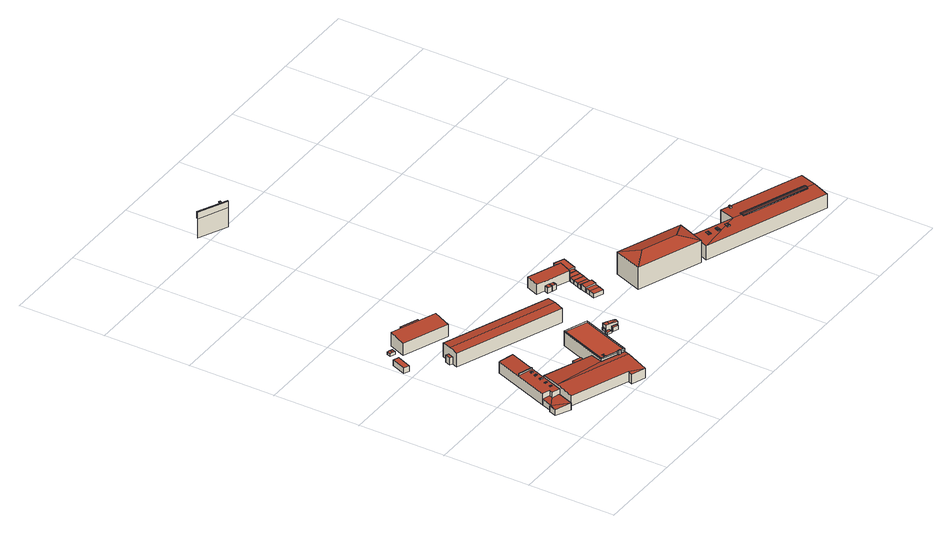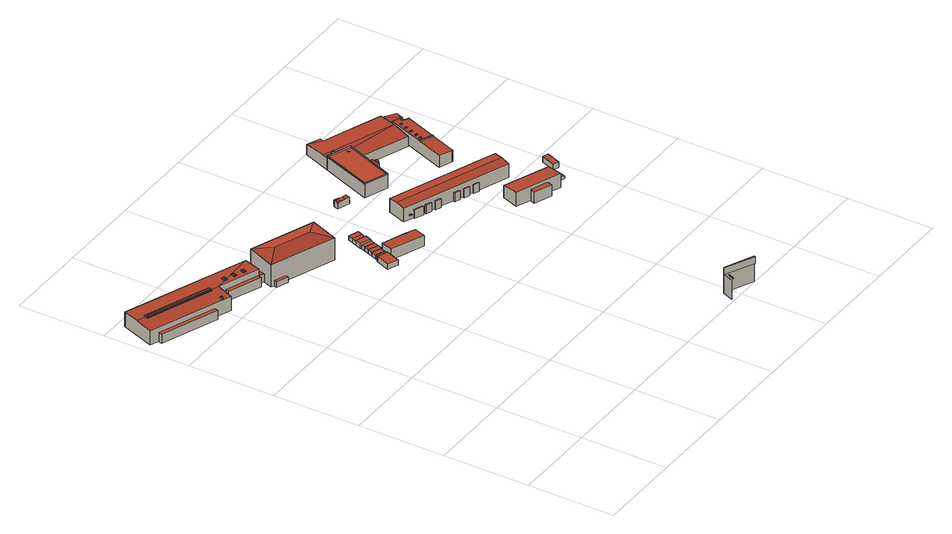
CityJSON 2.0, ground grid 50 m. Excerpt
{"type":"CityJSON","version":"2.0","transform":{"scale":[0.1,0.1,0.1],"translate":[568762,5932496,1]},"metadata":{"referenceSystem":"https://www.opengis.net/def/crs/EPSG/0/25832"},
"CityObjects":{
"building1":{"type":"Building","attributes":{"Grundfläche 2D":"417.461844","Grundhöhe NN":"1.826"},"children":["building1-1","building1-2","building1-3","building1-4","building1-5","building1-6"],"geometry":[{"type":"Solid","lod":"3","boundaries":[[[[0,1,2,3,4,5,6,7,8,9,10,11]],[[12,13,14,15]],[[16,14,13]],[[17,13,12,18]],[[16,13,19]],[[9,8,7,6,20,21]],[[10,9,21,22]],[[11,10,22,23]],[[0,11,23,24]],[[2,1,0,24,25]],[[4,3,2,25,26,17,18]],[[4,18,12,5]],[[27,20,6,5,12,15]],[[15,14,28,27]],[[13,17,26,29]],[[19,13,29,30]],[[16,19,30,31]],[[14,16,31,28]],[[21,20,27,28,31,30,29,26,25,24,23,22]]]],"semantics":{"surfaces":[{"type":"RoofSurface"},{"type":"WallSurface"},{"type":"GroundSurface"}],"values":[[0,0,0,0,0,1,1,1,1,1,1,1,1,1,1,1,1,1,2]]}}]},
"building1-1":{"type":"BuildingInstallation","parents":["building1"],"geometry":[{"type":"MultiSurface","lod":"3","boundaries":[[[32,33,34,35]],[[33,36,37,38,34]],[[39,40,38,37]],[[40,41,35,34,38]],[[42,43,44,37,36,33]],[[44,45,46,40,39,37]],[[46,47,48,35,41,40]],[[42,33,32,35,48,49]]],"semantics":{"surfaces":[{"type":"RoofSurface"},{"type":"WallSurface"}],"values":[0,0,0,0,1,1,1,1]}}]},
"building1-2":{"type":"BuildingInstallation","parents":["building1"],"geometry":[{"type":"MultiSurface","lod":"3","boundaries":[[[50,51,52,53]],[[51,54,55,56,57,52]],[[58,59,57,56]],[[59,60,61,53,52,57]],[[62,63,64,59,58,56]],[[65,66,67,62,56,55,54,51]],[[68,69,53,61,60,59,64,70]],[[69,71,65,51,50,53]]],"semantics":{"surfaces":[{"type":"RoofSurface"},{"type":"WallSurface"}],"values":[0,0,0,0,1,1,1,1]}}]},
"building1-3":{"type":"BuildingInstallation","parents":["building1"],"geometry":[{"type":"MultiSurface","lod":"3","boundaries":[[[72,73,74,75,76,77]],[[78,72,77,79]],[[80,81,76,75]],[[81,82,83,79,77,76]],[[84,85,75,74,73,72,86,87]],[[88,81,80,75,85,89]],[[90,91,79,83,82,81,88,92]],[[86,72,78,79,91,93]]],"semantics":{"surfaces":[{"type":"RoofSurface"},{"type":"WallSurface"}],"values":[0,0,0,0,1,1,1,1]}}]},
"building1-4":{"type":"BuildingInstallation","parents":["building1"],"geometry":[{"type":"MultiSurface","lod":"3","boundaries":[[[94,95,96,97]],[[8,98,97,96]],[[94,97,98,99]],[[99,7,95,94]],[[96,95,7,8]]],"semantics":{"surfaces":[{"type":"RoofSurface"},{"type":"WallSurface"}],"values":[0,1,1,1,1]}}]},
"building1-5":{"type":"BuildingInstallation","parents":["building1"],"geometry":[{"type":"MultiSurface","lod":"3","boundaries":[[[100,101,102]],[[100,103,104,105,101]],[[106,107,105,104]],[[107,102,101,105]],[[108,109,110,104,103,100]],[[110,111,112,107,106,104]],[[112,113,102,107]],[[113,108,100,102]]],"semantics":{"surfaces":[{"type":"RoofSurface"},{"type":"WallSurface"}],"values":[0,0,0,0,1,1,1,1]}}]},
"building1-6":{"type":"BuildingInstallation","parents":["building1"],"geometry":[{"type":"MultiSurface","lod":"3","boundaries":[[[114,115,116,117]],[[118,114,117,119]],[[120,121,116,115]],[[121,119,117,116]],[[122,123,115,114]],[[123,124,125,121,120,115]],[[125,126,119,121]],[[126,127,122,114,118,119]]],"semantics":{"surfaces":[{"type":"RoofSurface"},{"type":"WallSurface"}],"values":[0,0,0,0,1,1,1,1]}}]},
"building2":{"type":"Building","attributes":{"Grundfläche 2D":"31.299963","Grundhöhe NN":"2.134"},"geometry":[{"type":"Solid","lod":"3","boundaries":[[[[128,129,130,131]],[[132,133,131,130]],[[133,134,128,131]],[[134,135,129,128]],[[135,132,130,129]],[[135,134,133,132]]]],"semantics":{"surfaces":[{"type":"RoofSurface"},{"type":"WallSurface"},{"type":"GroundSurface"}],"values":[[0,1,1,1,1,2]]}}]},
"building3":{"type":"Building","attributes":{"Grundfläche 2D":"7.588478","Grundhöhe NN":"2.094"},"geometry":[{"type":"Solid","lod":"3","boundaries":[[[[136,137,138,139]],[[140,137,136,141]],[[139,138,142,143]],[[141,136,139,143,144]],[[140,141,144,145]],[[142,138,137,140,145]],[[143,142,145,144]]]],"semantics":{"surfaces":[{"type":"RoofSurface"},{"type":"WallSurface"},{"type":"GroundSurface"}],"values":[[0,0,1,1,1,1,2]]}}]},
"building4":{"type":"Building","attributes":{"Grundfläche 2D":"913.310898","Grundhöhe NN":"2.332"},"children":["building4-1"],"geometry":[{"type":"Solid","lod":"3","boundaries":[[[[146,147,148,149,150,151]],[[149,152,153,150]],[[151,150,154,155,156]],[[157,156,155]],[[149,148,147,146,158,159]],[[152,149,159,160]],[[153,152,160,161]],[[154,150,153,161,162]],[[155,154,162,163]],[[157,155,163,164]],[[156,157,164,165]],[[158,146,151,156,165]],[[160,159,158,165,164,163,162,161]]]],"semantics":{"surfaces":[{"type":"RoofSurface"},{"type":"WallSurface"},{"type":"GroundSurface"}],"values":[[0,0,0,0,1,1,1,1,1,1,1,1,2]]}}]},
"building4-1":{"type":"BuildingInstallation","parents":["building4"],"geometry":[{"type":"MultiSurface","lod":"3","boundaries":[[[166,167,168,169]],[[148,170,169,168]],[[166,169,170,171]],[[171,147,167,166]],[[168,167,147,148]]],"semantics":{"surfaces":[{"type":"RoofSurface"},{"type":"WallSurface"}],"values":[0,1,1,1,1]}}]},
"building5":{"type":"Building","attributes":{"Grundfläche 2D":"3.577205","Grundhöhe NN":"2.332"},"geometry":[{"type":"Solid","lod":"3","boundaries":[[[[172,173,174,175]],[[176,172,175,177]],[[177,175,174,178,179]],[[176,177,179,180]],[[173,172,176,180,181]],[[174,173,181,178]],[[179,178,181,180]]]],"semantics":{"surfaces":[{"type":"RoofSurface"},{"type":"WallSurface"},{"type":"GroundSurface"}],"values":[[0,0,1,1,1,1,2]]}}]},
"building6":{"type":"Building","attributes":{"Grundfläche 2D":"317.035151","Grundhöhe NN":"1.869"},"geometry":[{"type":"Solid","lod":"3","boundaries":[[[[182,183,184,185]],[[186,187,188,189]],[[182,185,190,191]],[[183,182,191,192]],[[184,183,192,193]],[[188,194,190,185,184,193,195,189]],[[186,189,195,196]],[[187,186,196,197]],[[188,187,197,194]],[[197,196,195,193,192,191,190,194]]]],"semantics":{"surfaces":[{"type":"RoofSurface"},{"type":"WallSurface"},{"type":"GroundSurface"}],"values":[[0,0,1,1,1,1,1,1,1,2]]}}]},
"building7":{"type":"Building","attributes":{"Grundfläche 2D":"28.686913","Grundhöhe NN":"2.332"},"geometry":[{"type":"Solid","lod":"3","boundaries":[[[[198,199,200,201]],[[202,203,201,200]],[[203,204,198,201]],[[204,205,199,198]],[[205,202,200,199]],[[205,204,203,202]]]],"semantics":{"surfaces":[{"type":"RoofSurface"},{"type":"WallSurface"},{"type":"GroundSurface"}],"values":[[0,1,1,1,1,2]]}}]},
"building8":{"type":"Building","attributes":{"Grundfläche 2D":"449.556722","Grundhöhe NN":"2.085"},"children":["building8-1","building8-2","building8-3"],"geometry":[{"type":"Solid","lod":"3","boundaries":[[[[206,207,208,209,210]],[[206,210,211,212]],[[207,206,212,213]],[[208,207,213,214]],[[210,209,208,214,215,211]],[[215,214,213,212,211]]]],"semantics":{"surfaces":[{"type":"RoofSurface"},{"type":"WallSurface"},{"type":"GroundSurface"}],"values":[[0,1,1,1,1,2]]}}]},
"building8-1":{"type":"BuildingInstallation","parents":["building8"],"geometry":[{"type":"MultiSurface","lod":"3","boundaries":[[[216,217,218,219,220,221]],[[218,217,222,223]],[[223,224,219,218]],[[210,206,221,220]],[[206,207,216,221]]],"semantics":{"surfaces":[{"type":"RoofSurface"},{"type":"WallSurface"}],"values":[0,1,1,1,1]}}]},
"building8-2":{"type":"BuildingInstallation","parents":["building8"],"geometry":[{"type":"MultiSurface","lod":"3","boundaries":[[[220,219,225,217,216,226]],[[224,227,225,219]],[[227,222,217,225]],[[207,208,226,216]],[[208,209,210,220,226]]],"semantics":{"surfaces":[{"type":"RoofSurface"},{"type":"WallSurface"}],"values":[0,1,1,1,1]}}]},
"building8-3":{"type":"BuildingInstallation","parents":["building8"],"geometry":[{"type":"MultiSurface","lod":"3","boundaries":[[[228,229,230,231,232]],[[232,231,233]],[[234,230,229]],[[235,236,231,230,234]],[[237,233,236]],[[233,231,236]],[[237,232,233]],[[235,237,236,235,234]],[[232,229,228]]],"semantics":{"surfaces":[{"type":"RoofSurface"},{"type":"WallSurface"}],"values":[0,0,0,0,0,0,1,1,1]}}]},
"building9":{"type":"Building","attributes":{"Grundfläche 2D":"780.859775","Grundhöhe NN":"1.827"},"children":["building9-1"],"geometry":[{"type":"Solid","lod":"3","boundaries":[[[[238,239,240,241]],[[242,243,244,245]],[[246,247,248,249]],[[250,251,252,253]],[[254,255,256,257]],[[258,259,260,261,262]],[[263,264,265,266,261,260]],[[267,268,269,270]],[[271,272,273,274]],[[253,252,275,276,274,273,277,278,245,244,279,280,241,240,281,282,257,256,283,284,249,248,285,286,259,258,262,287,288]],[[270,289,290,291,265,264,263,260,259,286,292,267]],[[266,265,291,293]],[[287,262,261,266,293]],[[238,241,280,294]],[[239,238,294,295]],[[240,239,295,281]],[[242,245,278,296]],[[243,242,296,297]],[[244,243,297,279]],[[246,249,284,298]],[[247,246,298,299]],[[248,247,299,285]],[[250,253,288,300]],[[251,250,300,301]],[[252,251,301,275]],[[282,302,254,257]],[[255,254,302,303]],[[303,283,256,255]],[[268,267,292,304]],[[269,268,304,305]],[[270,269,305,289]],[[276,306,271,274]],[[272,271,306,307]],[[307,277,273,272]],[[293,291,290,289,305,304,292,286,285,299,298,284,283,303,302,282,281,295,294,280,279,297,296,278,277,307,306,276,275,301,300,288,287]]]],"semantics":{"surfaces":[{"type":"RoofSurface"},{"type":"WallSurface"},{"type":"GroundSurface"}],"values":[[0,0,0,0,0,0,0,0,0,1,1,1,1,1,1,1,1,1,1,1,1,1,1,1,1,1,1,1,1,1,1,1,1,1,2]]}}]},
"building9-1":{"type":"BuildingInstallation","parents":["building9"],"geometry":[{"type":"MultiSurface","lod":"3","boundaries":[[[308,309,310,311]],[[310,312,313,311]],[[308,311,313,314]],[[309,308,314,315]],[[315,312,310,309]],[[314,313,312,315]]],"semantics":{"surfaces":[{"type":"RoofSurface"},{"type":"WallSurface"},{"type":"OuterCeilingSurface"}],"values":[0,1,1,1,1,2]}}]},
"building10":{"type":"Building","attributes":{"Grundfläche 2D":"4.751937","Grundhöhe NN":"2.018"},"geometry":[{"type":"Solid","lod":"3","boundaries":[[[[316,317,318,319]],[[320,321,319,318]],[[321,322,316,319]],[[322,323,317,316]],[[323,320,318,317]],[[323,322,321,320]]]],"semantics":{"surfaces":[{"type":"RoofSurface"},{"type":"WallSurface"},{"type":"GroundSurface"}],"values":[[0,1,1,1,1,2]]}}]},
"building11":{"type":"Building","attributes":{"Grundfläche 2D":"4.351533","Grundhöhe NN":"2.018"},"geometry":[{"type":"Solid","lod":"3","boundaries":[[[[324,325,326,327]],[[328,329,327,326]],[[329,330,324,327]],[[330,331,325,324]],[[331,328,326,325]],[[331,330,329,328]]]],"semantics":{"surfaces":[{"type":"RoofSurface"},{"type":"WallSurface"},{"type":"GroundSurface"}],"values":[[0,1,1,1,1,2]]}}]},
"building12":{"type":"Building","attributes":{"Grundfläche 2D":"19.519136","Grundhöhe NN":"2.018"},"geometry":[{"type":"Solid","lod":"3","boundaries":[[[[332,333,334,335]],[[336,337,338]],[[336,339,340,337]],[[341,340,339]],[[337,340,342,343,344]],[[335,334,345,346]],[[332,335,346,347]],[[333,332,347,348]],[[341,339,336,338,349,350]],[[342,340,341,350,351]],[[333,348,352,344,343,342,351,345,334]],[[338,337,344,352,349]],[[351,350,349,352,348,347,346,345]]]],"semantics":{"surfaces":[{"type":"RoofSurface"},{"type":"WallSurface"},{"type":"GroundSurface"}],"values":[[0,0,0,0,0,1,1,1,1,1,1,1,2]]}}]},
"building13":{"type":"Building","attributes":{"Grundfläche 2D":"6708.178450","Grundhöhe NN":"6.160"},"geometry":[{"type":"MultiSurface","lod":"3","boundaries":[[[353,354,355,356,357]],[[358,359,360,361,362]],[[353,357,363,364]],[[360,355,354,365,361]],[[353,366,362,361,365,354]],[[367,368,369,362,366,353,364,370]],[[371,372,373,374]]],"semantics":{"surfaces":[{"type":"WallSurface"},{"type":"RoofSurface"}],"values":[0,0,0,1,0,0,0]}}]},
"building14":{"type":"Building","attributes":{"Grundfläche 2D":"60.599899","Grundhöhe NN":"1.862"},"geometry":[{"type":"Solid","lod":"3","boundaries":[[[[375,376,377,378]],[[379,380,381,382,383]],[[378,377,384,385]],[[375,378,386,387]],[[376,375,387,388]],[[377,376,388,389]],[[381,380,390,391]],[[383,382,381,391,392,385,384]],[[383,384,393,394,379]],[[380,379,394,390]],[[378,385,392,386]],[[384,377,389,393]],[[389,388,387,386,392,391,390,394,393]]]],"semantics":{"surfaces":[{"type":"RoofSurface"},{"type":"WallSurface"},{"type":"GroundSurface"}],"values":[[0,0,0,1,1,1,1,1,1,1,1,1,2]]}}]},
"building15":{"type":"Building","attributes":{"Grundfläche 2D":"168.777868","Grundhöhe NN":"1.998"},"children":["building15-1","building15-2","building15-3"],"geometry":[{"type":"Solid","lod":"3","boundaries":[[[[395,396,397,398,399,400,401,402,403,404,405,406]],[[407,408,409,410,411,412,413,414]],[[405,404,415,416]],[[395,406,405,416,417]],[[396,395,417,418]],[[398,397,396,418,419]],[[399,398,419,420]],[[407,414,421,422]],[[408,407,422,423]],[[402,401,400,399,420,424,411,410,409,408,423,415,404,403]],[[412,411,424,425]],[[414,413,412,425,421]],[[415,423,422,421,425,424,420,419,418,417,416]]]],"semantics":{"surfaces":[{"type":"RoofSurface"},{"type":"WallSurface"},{"type":"GroundSurface"}],"values":[[0,0,1,1,1,1,1,1,1,1,1,1,2]]}}]},
"building15-1":{"type":"BuildingInstallation","parents":["building15"],"geometry":[{"type":"MultiSurface","lod":"3","boundaries":[[[426,427,428,429]],[[429,428,395,396]],[[426,429,396,401]],[[427,426,401,402]],[[428,427,402,395]]],"semantics":{"surfaces":[{"type":"RoofSurface"},{"type":"WallSurface"}],"values":[0,1,1,1,1]}}]},
"building15-2":{"type":"BuildingInstallation","parents":["building15"],"geometry":[{"type":"MultiSurface","lod":"3","boundaries":[[[430,431,432,433]],[[433,432,404,405]],[[430,433,405,406]],[[431,430,406,403]],[[432,431,403,404]]],"semantics":{"surfaces":[{"type":"RoofSurface"},{"type":"WallSurface"}],"values":[0,1,1,1,1]}}]},
"building15-3":{"type":"BuildingInstallation","parents":["building15"],"geometry":[{"type":"MultiSurface","lod":"3","boundaries":[[[434,435,436,437]],[[399,400,435,434]],[[397,398,437,436]],[[398,399,434,437]],[[436,435,400,397]]],"semantics":{"surfaces":[{"type":"RoofSurface"},{"type":"WallSurface"}],"values":[0,1,1,1,1]}}]},
"building16":{"type":"Building","attributes":{"Grundfläche 2D":"17.215883","Grundhöhe NN":"1.969"},"geometry":[{"type":"Solid","lod":"3","boundaries":[[[[438,439,440,441,442]],[[443,444,440,439]],[[444,445,441,440]],[[445,446,442,441]],[[442,446,447,443,439,438]],[[445,444,443,447,446]]]],"semantics":{"surfaces":[{"type":"RoofSurface"},{"type":"WallSurface"},{"type":"GroundSurface"}],"values":[[0,1,1,1,1,2]]}}]},
"building17":{"type":"Building","attributes":{"Grundfläche 2D":"18.495585","Grundhöhe NN":"1.992"},"geometry":[{"type":"Solid","lod":"3","boundaries":[[[[448,441,440,449]],[[444,450,449,440]],[[450,451,448,449]],[[451,445,441,448]],[[445,444,440,441]],[[445,451,450,444]]]],"semantics":{"surfaces":[{"type":"RoofSurface"},{"type":"WallSurface"},{"type":"GroundSurface"}],"values":[[0,1,1,1,1,2]]}}]},
"building18":{"type":"Building","attributes":{"Grundfläche 2D":"18.490944","Grundhöhe NN":"1.988"},"geometry":[{"type":"Solid","lod":"3","boundaries":[[[[452,448,449,453]],[[450,454,453,449]],[[454,455,452,453]],[[455,451,448,452]],[[451,450,449,448]],[[451,455,454,450]]]],"semantics":{"surfaces":[{"type":"RoofSurface"},{"type":"WallSurface"},{"type":"GroundSurface"}],"values":[[0,1,1,1,1,2]]}}]},
"building19":{"type":"Building","attributes":{"Grundfläche 2D":"17.793803","Grundhöhe NN":"1.989"},"geometry":[{"type":"Solid","lod":"3","boundaries":[[[[456,457,458,459,452,453]],[[460,425,458,457]],[[425,424,459,458]],[[424,455,452,459]],[[455,454,453,452]],[[454,461,456,453]],[[461,460,457,456]],[[454,455,424,425,460,461]]]],"semantics":{"surfaces":[{"type":"RoofSurface"},{"type":"WallSurface"},{"type":"GroundSurface"}],"values":[[0,1,1,1,1,1,1,2]]}}]},
"building20":{"type":"Building","attributes":{"Grundfläche 2D":"68.575302","Grundhöhe NN":"1.987"},"geometry":[{"type":"Solid","lod":"3","boundaries":[[[[462,463,464,465]],[[466,457,456,467]],[[468,463,462,466,467,469]],[[464,463,468,470]],[[465,464,470,471]],[[462,465,471,472,466]],[[467,456,461,469]],[[457,466,472,460]],[[456,457,460,461]],[[468,469,461,460,472,471,470]]]],"semantics":{"surfaces":[{"type":"RoofSurface"},{"type":"WallSurface"},{"type":"GroundSurface"}],"values":[[0,0,1,1,1,1,1,1,1,2]]}}]},
"building21":{"type":"Building","attributes":{"Grundfläche 2D":"726.399603","Grundhöhe NN":"1.785"},"geometry":[{"type":"Solid","lod":"3","boundaries":[[[[473,474,475]],[[476,475,474,477]],[[473,478,477,474]],[[476,477,478]],[[479,480,481,482]],[[483,484,485,486]],[[473,475,487,488]],[[478,473,488,489]],[[486,490,491,476,478,489,492,483]],[[480,493,487,475,476,491,494,481]],[[482,481,494,495]],[[479,482,495,496]],[[480,479,496,493]],[[486,485,497,490]],[[484,483,492,498]],[[485,484,498,497]],[[491,490,497,498,492,489,488,487,493,496,495,494]]]],"semantics":{"surfaces":[{"type":"RoofSurface"},{"type":"WallSurface"},{"type":"GroundSurface"}],"values":[[0,0,0,0,0,0,1,1,1,1,1,1,1,1,1,1,2]]}}]},
"building22":{"type":"Building","attributes":{"Grundfläche 2D":"1462.001551","Grundhöhe NN":"1.667"},"children":["building22-1","building22-2","building22-3","building22-4"],"geometry":[{"type":"Solid","lod":"3","boundaries":[[[[499,500,501,502]],[[500,503,504,501]],[[503,505,506,504]],[[507,508,509,510,506,505]],[[508,511,512,509]],[[511,513,514,512]],[[513,515,516,514]],[[515,517,518,516]],[[519,520,521,522,523,524]],[[525,526,527,528,529,530,531,532,533,534,519,524,523,522,535,536]],[[537,519,534,538,539,540,541,542,543,525,536,544,545]],[[546,547,548,549]],[[550,551,552,553]],[[540,539,538,534,507,505,503,500,499]],[[534,533,532,531,530,517,515,513,511,508,507]],[[530,529,528,518,517]],[[528,527,526,525,543,542,502,501,504,506,510,509,512,514,516,518]],[[540,499,502,542,541]],[[522,521,554,555]],[[535,522,555,556]],[[544,536,535,556,557]],[[551,558,559,537,545,544,557,560,552]],[[519,537,559,561]],[[548,562,554,521,520,519,561,563,549]],[[546,549,563,564]],[[547,546,564,565]],[[548,547,565,562]],[[553,552,560,566]],[[550,553,566,567]],[[551,550,567,558]],[[562,565,564,563,561,559,558,567,566,560,557,556,555,554]]]],"semantics":{"surfaces":[{"type":"RoofSurface"},{"type":"WallSurface"},{"type":"GroundSurface"}],"values":[[0,0,0,0,0,0,0,0,0,0,0,0,0,1,1,1,1,1,1,1,1,1,1,1,1,1,1,1,1,1,2]]}}]},
"building22-1":{"type":"BuildingInstallation","parents":["building22"],"geometry":[{"type":"MultiSurface","lod":"3","boundaries":[[[568,569,570,571,572]],[[572,571,573]],[[574,570,569]],[[575,573,571,570,574]],[[572,576,523,577,569,568]],[[577,578,574,569]],[[574,578,524,579,573,575]],[[579,576,572,573]]],"semantics":{"surfaces":[{"type":"RoofSurface"},{"type":"WallSurface"}],"values":[0,0,0,0,1,1,1,1]}}]},
"building22-2":{"type":"BuildingInstallation","parents":["building22"],"geometry":[{"type":"MultiSurface","lod":"3","boundaries":[[[580,581,582,583]],[[580,583,584]],[[585,582,581]],[[584,583,582,585]],[[581,580,586,587]],[[587,588,585,581]],[[584,585,588,589]],[[589,586,580,584]]],"semantics":{"surfaces":[{"type":"RoofSurface"},{"type":"WallSurface"}],"values":[0,0,0,0,1,1,1,1]}}]},
"building22-3":{"type":"BuildingInstallation","parents":["building22"],"geometry":[{"type":"MultiSurface","lod":"3","boundaries":[[[590,591,592,593]],[[593,592,594,595]],[[595,596,590,593]],[[591,590,596,597]],[[597,594,592,591]]],"semantics":{"surfaces":[{"type":"RoofSurface"},{"type":"WallSurface"}],"values":[0,1,1,1,1]}}]},
"building22-4":{"type":"BuildingInstallation","parents":["building22"],"geometry":[{"type":"MultiSurface","lod":"3","boundaries":[[[598,599,600,601]],[[598,601,602]],[[603,600,599]],[[602,601,600,603]],[[599,598,604,605]],[[605,606,603,599]],[[602,603,606,607]],[[607,604,598,602]]],"semantics":{"surfaces":[{"type":"RoofSurface"},{"type":"WallSurface"}],"values":[0,0,0,0,1,1,1,1]}}]}
},
"vertices":[
[267,655,74],[212,508,74],[142,321,74],[143,320,75],[182,305,78],[173,283,78],[215,267,81],[294,477,81],[295,480,81],[350,626,81],[275,654,75],[274,652,75],[173,283,46],[119,256,42],[179,177,50],[214,268,50],[96,218,40],[143,320,42],[182,305,46],[111,259,40],[215,267,8],[350,626,8],[275,654,8],[274,652,8],[267,655,8],[142,321,8],[143,320,8],[214,268,8],[179,177,8],[119,256,8],[111,259,8],[96,218,8],
[263,431,83],[264,435,83],[260,432,83],[261,426,83],[261,436,83],[252,439,83],[254,434,83],[251,435,83],[249,431,83],[258,427,83],[264,435,80],[261,436,80],[252,439,79],[251,435,79],[249,431,79],[258,427,80],[261,426,80],[263,431,80],
[248,392,83],[250,396,83],[245,393,83],[247,387,83],[247,397,83],[241,400,83],[238,401,83],[240,395,83],[236,396,83],[235,392,83],[238,391,83],[243,389,83],[238,401,79],[236,396,79],[235,392,79],[250,396,80],[247,397,80],[241,400,80],[243,389,80],[247,387,80],[238,391,80],[248,392,80],
[276,467,83],[273,468,83],[267,470,83],[264,471,83],[265,466,83],[271,464,83],[274,462,83],[272,458,83],[262,467,83],[261,462,83],[264,461,83],[269,459,83],[267,470,79],[264,471,79],[276,467,80],[273,468,80],[261,462,79],[262,467,79],[269,459,80],[272,458,80],[264,461,79],[274,462,80],
[216,506,84],[294,477,87],[295,480,87],[218,509,84],[218,509,75],[216,506,75],
[222,321,82],[218,317,83],[219,312,82],[214,324,82],[211,325,82],[212,319,83],[209,320,82],[207,316,82],[222,321,80],[214,324,80],[211,325,79],[209,320,79],[207,316,79],[219,312,80],
[235,358,82],[223,362,82],[225,356,83],[230,354,83],[234,353,82],[232,349,82],[222,357,82],[220,353,82],[235,358,80],[223,362,79],[222,357,79],[220,353,79],[232,349,80],[234,353,80],
[37,1040,44],[71,1123,44],[38,1136,44],[5,1053,44],[38,1136,11],[5,1053,11],[37,1040,11],[71,1123,11],
[112,1185,30],[120,1206,30],[105,1212,27],[97,1190,27],[136,1201,27],[128,1179,27],[105,1212,11],[97,1190,11],[128,1179,11],[136,1201,11],
[669,168,80],[641,179,80],[627,184,80],[533,220,80],[240,293,84],[657,136,84],[561,295,74],[282,402,74],[201,190,74],[538,62,74],[608,8,71],[528,38,71],[669,168,13],[533,220,13],[561,295,13],[282,402,13],[201,190,13],[538,62,13],[528,38,13],[608,8,13],
[638,172,106],[641,179,106],[627,184,106],[625,177,106],[625,177,81],[638,172,81],
[499,343,31],[502,352,26],[485,357,26],[482,348,31],[496,332,26],[479,338,26],[485,357,13],[479,338,13],[496,332,13],[502,352,13],
[144,1142,81],[405,1042,81],[441,1137,93],[180,1237,93],[369,1197,75],[267,1236,75],[256,1208,75],[358,1169,75],[180,1237,9],[144,1142,9],[405,1042,9],[441,1137,9],[256,1208,9],[358,1169,9],[369,1197,9],[267,1236,9],
[549,310,35],[566,363,35],[517,379,35],[500,326,35],[517,379,13],[500,326,13],[549,310,13],[566,363,13],
[669,168,91],[779,456,91],[642,508,91],[561,294,91],[533,220,91],[533,220,11],[669,168,11],[779,456,11],[642,508,11],[561,294,11],
[779,456,98],[776,455,98],[668,171,98],[536,222,98],[533,220,98],[669,168,98],[776,455,91],[668,171,91],[536,222,91],
[644,505,98],[642,508,98],[644,505,91],
[566,231,91],[564,226,91],[571,229,92],[573,235,92],[569,240,91],[574,239,91],[574,223,91],[576,227,91],[578,233,91],[580,237,91],
[567,853,60],[534,865,60],[531,857,60],[564,844,60],[677,811,60],[645,823,60],[642,814,60],[674,802,60],[455,896,60],[422,908,60],[419,899,60],[452,887,60],[799,764,60],[748,784,60],[745,775,60],[796,756,60],[511,874,60],[479,886,60],[475,878,60],[508,866,60],[564,844,90],[240,968,90],[219,912,96],[835,680,96],[855,733,90],[212,894,94],[199,862,90],[199,861,90],[814,626,90],[223,925,50],[207,931,50],[195,900,50],[212,894,50],[733,789,60],[701,802,60],[697,793,60],[730,781,60],[745,775,8],[730,781,8],[697,793,8],[674,802,8],[642,814,8],[564,844,8],[531,857,8],[508,866,8],[475,878,8],[452,887,8],[419,899,8],[240,968,8],[855,733,8],[796,756,8],[212,894,8],[199,862,8],[199,861,8],[223,925,8],[814,626,8],[567,853,8],[534,865,8],[677,811,8],[645,823,8],[455,896,8],[422,908,8],[799,764,8],[748,784,8],[511,874,8],[479,886,8],[207,931,8],[195,900,8],[733,789,8],[701,802,8],
[827,754,40],[813,759,40],[810,750,40],[824,745,40],[810,750,38],[824,745,38],[827,754,38],[813,759,38],
[862,366,21],[868,384,21],[844,392,24],[838,374,24],[844,392,10],[838,374,10],[862,366,10],[868,384,10],
[904,353,34],[911,366,34],[884,379,34],[877,365,34],[884,379,10],[877,365,10],[904,353,10],[911,366,10],
[851,397,28],[855,396,28],[862,415,28],[858,417,28],[926,378,48],[877,385,48],[922,368,43],[927,382,48],[888,408,48],[931,392,43],[863,418,50],[862,415,50],[854,393,50],[862,415,10],[858,417,10],[851,397,10],[855,396,10],[922,368,10],[931,392,10],[863,418,10],[854,393,10],
[593,2452,167],[593,2452,206],[427,2528,206],[427,2528,205],[427,2528,167],[431,2536,167],[431,2536,205],[431,2536,206],[597,2459,206],[597,2459,167],[427,2528,52],[593,2452,52],[595,2457,206],[595,2457,167],[597,2459,52],[624,2518,52],[624,2518,167],[595,2457,52],[590,2482,167],[607,2518,167],[607,2518,172],[590,2482,172],
[1077,606,33],[1134,584,33],[1145,614,33],[1089,636,33],[1169,676,40],[1111,699,40],[1098,665,40],[1099,664,40],[1156,643,40],[1156,643,33],[1099,664,33],[1089,636,9],[1077,606,9],[1134,584,9],[1145,614,9],[1111,699,9],[1098,665,9],[1099,664,9],[1156,643,9],[1169,676,9],
[1014,813,42],[1016,812,42],[1037,804,42],[1041,803,42],[1049,825,42],[1045,827,42],[1025,835,42],[1023,836,42],[1000,844,42],[998,845,42],[990,822,42],[992,821,42],[980,933,74],[953,863,69],[998,845,69],[1000,844,69],[1142,789,69],[1144,788,69],[1153,809,70],[1172,859,75],[998,845,10],[990,822,10],[1014,813,10],[1016,812,10],[1041,803,10],[1049,825,10],[1172,859,10],[980,933,10],[953,863,10],[1142,789,10],[1144,788,10],
[1025,835,44],[1023,836,44],[1014,813,44],[1016,812,44],
[992,821,44],[1000,844,44],[998,845,44],[990,822,44],
[1049,825,44],[1045,827,44],[1037,804,44],[1041,803,44],
[1111,699,33],[1165,678,33],[1175,704,33],[1118,726,33],[1108,700,33],[1165,678,10],[1175,704,10],[1118,726,10],[1108,700,10],[1111,699,10],
[1128,754,33],[1186,732,33],[1186,732,10],[1128,754,10],
[1139,782,33],[1196,760,33],[1196,760,10],[1139,782,10],
[1207,789,33],[1153,809,33],[1144,788,33],[1142,789,33],[1153,809,10],[1207,789,10],
[1161,831,41],[1220,808,41],[1252,889,41],[1194,913,41],[1161,831,33],[1215,810,33],[1220,808,10],[1215,810,10],[1252,889,10],[1194,913,10],[1161,831,10],
[1259,458,142],[1371,508,165],[1321,620,142],[1691,479,142],[1577,430,165],[1629,317,142],[1613,530,41],[1606,511,41],[1675,485,41],[1682,504,41],[1647,364,47],[1681,351,47],[1703,412,56],[1670,424,56],[1321,620,8],[1259,458,8],[1629,317,8],[1670,424,8],[1691,479,8],[1647,364,8],[1606,511,8],[1675,485,8],[1682,504,8],[1613,530,8],[1703,412,8],[1681,351,8],
[1990,315,100],[1989,313,101],[2365,170,101],[2366,172,100],[1988,310,103],[2364,167,103],[1986,305,105],[2362,162,105],[1986,304,105],[1984,300,106],[2360,157,106],[2360,158,106],[1983,297,105],[2359,154,105],[1981,292,103],[2357,149,103],[1980,290,101],[2356,147,101],[1980,288,100],[2355,145,100],[1938,323,98],[1707,411,100],[1703,412,100],[1665,310,92],[1863,320,97],[1880,321,97],[2360,158,98],[2357,149,98],[2356,147,98],[2355,145,97],[2051,260,97],[1980,288,97],[1980,290,97],[1981,292,97],[1984,300,98],[1986,304,98],[2372,43,92],[2408,139,98],[1973,418,92],[1986,305,98],[1989,313,98],[1990,315,98],[2318,190,97],[2366,172,97],[2365,170,98],[2446,239,92],[2068,382,92],[1904,361,62],[1715,433,62],[1707,411,62],[1895,339,62],[2076,404,62],[2068,382,62],[2397,258,62],[2405,279,62],[1703,412,7],[1665,310,7],[2372,43,7],[2446,239,7],[2068,382,7],[1973,418,7],[2397,258,7],[1938,323,7],[1707,411,7],[1895,339,7],[1904,361,7],[1715,433,7],[2405,279,7],[2076,404,7],
[1863,320,101],[1857,305,101],[1867,309,103],[1871,320,103],[1866,329,101],[1881,323,101],[1872,299,101],[1875,306,101],[1866,329,97],[1857,305,96],[1872,299,96],[1881,323,97],
[1755,371,101],[1746,347,101],[1756,352,103],[1760,362,103],[1770,365,101],[1761,341,101],[1755,371,98],[1746,347,96],[1761,341,96],[1770,365,98],
[2020,394,102],[2013,397,102],[2008,384,102],[2016,381,102],[2008,384,93],[2016,381,93],[2020,394,92],[2013,397,92],
[1809,350,101],[1800,326,101],[1810,331,103],[1814,342,103],[1824,345,101],[1815,321,101],[1809,350,98],[1800,326,96],[1815,321,96],[1824,345,98]
]}
